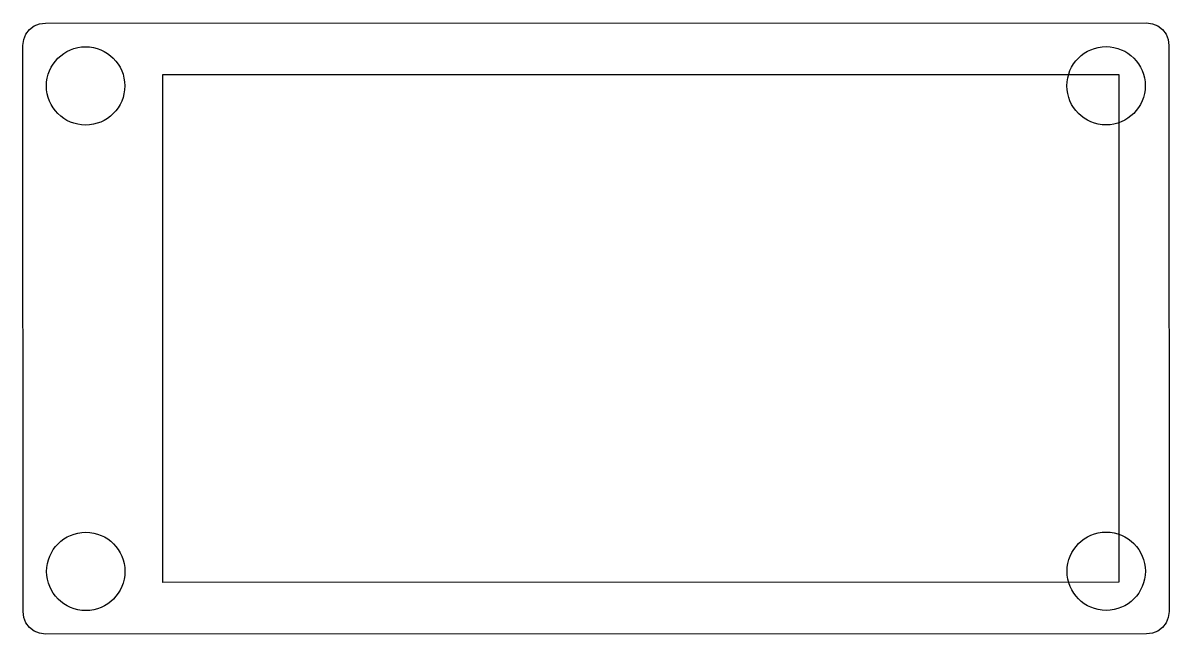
# Model space of a CAD drawing. Header units: millimetres. Extents: x 0 to 51.2, y 0 to 27.3.
import ezdxf

# ---------------------------------------------------------------- set-up
doc = ezdxf.new("R2010")
doc.units = ezdxf.units.MM
doc.layers.get('0').update_dxf_attribs({"linetype": 'CONTINUOUS'})

msp = doc.modelspace()

# ---------------------------------------------------------------- linework, layer by layer
for points in [[(50.2, 0), (1, -0.009), (0.739, 0.026), (0.496, 0.127), (0.287, 0.287), (0.127, 0.496), (0.026, 0.739), (0, 1), (-0.009, 26.3), (0.026, 26.561), (0.127, 26.804), (0.287, 27.013), (0.496, 27.173), (0.739, 27.274), (1, 27.3), (50.2, 27.309), (50.461, 27.274), (50.704, 27.173), (50.913, 27.013), (51.073, 26.804), (51.174, 26.561), (51.2, 26.3), (51.209, 1), (51.174, 0.739), (51.073, 0.496), (50.913, 0.287), (50.704, 0.127), (50.461, 0.026)], [(6.24, 2.301), (6.236, 25.001), (48.956, 25.009), (48.96, 2.309)]]:
    msp.add_lwpolyline(points, close=True)
for centre in [(2.793, 24.492), (2.793, 24.492), (48.393, 24.5), (48.393, 24.5), (2.8, 2.792), (2.8, 2.792), (48.4, 2.8), (48.4, 2.8)]:
    msp.add_circle(centre, 1.75)

doc.saveas('drawing.dxf')
